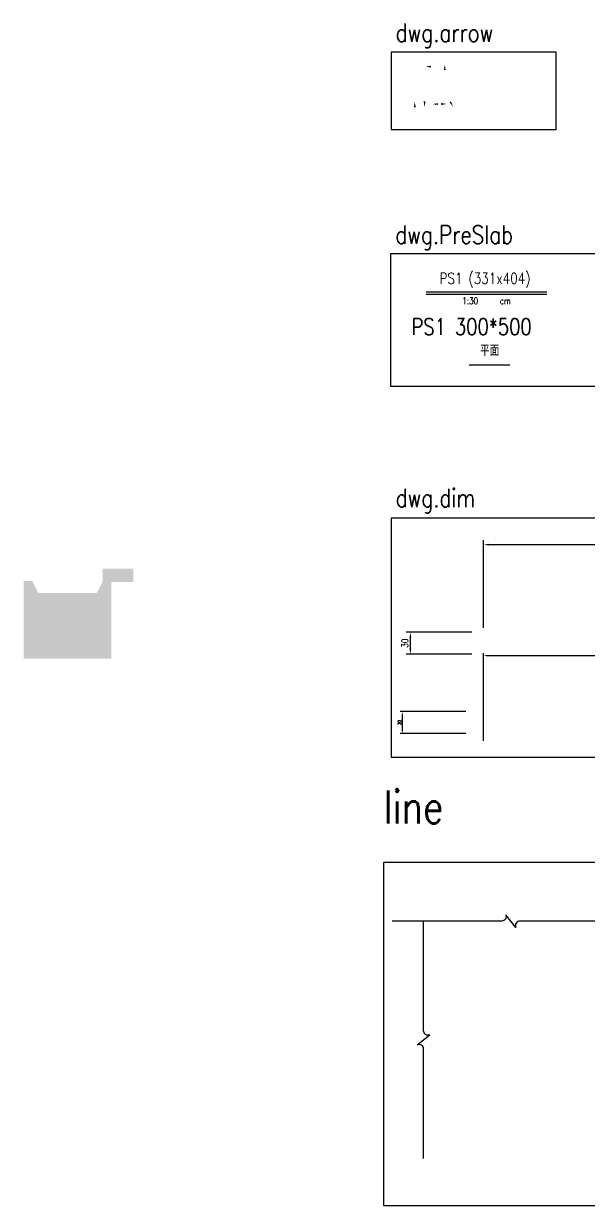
# Model space of a CAD drawing. Extents: x -4754 to 8167, y -19960 to 3841.
# Drawn here: x -4754 to -3982, y -1952 to -334 of the extents above; entities that cross this region are included whole.
import ezdxf
from ezdxf.enums import TextEntityAlignment as Align

# ---------------------------------------------------------------- set-up
doc = ezdxf.new("R2010")
doc.units = 0
doc.header["$LTSCALE"] = 3
doc.layers.get('0').update_dxf_attribs({"linetype": 'CONTINUOUS'})
doc.layers.add('HB_0', color=7, linetype='CONTINUOUS', transparency=0.5)
doc.layers.add('預鑄版_HATCH', color=253, linetype='CONTINUOUS', transparency=0.1)
doc.layers.add('HB_DIM', color=1, linetype='CONTINUOUS')
doc.layers.add('HB_TXT_CTEXT', color=2, linetype='CONTINUOUS')
doc.styles.get("Standard").update_dxf_attribs({"font": 'ROMANS.shx', "width": 0.8, "bigfont": 'chineset.shx'})
doc.dimstyles.new('30', dxfattribs={"dimscale": 3, "dimtxt": 3, "dimasz": 2.5, "dimexe": 2, "dimexo": 2, "dimgap": 1, "dimtad": 1, "dimdsep": 46, "dimtxsty": 'Standard', "dimcen": 0, "dimclrd": 256, "dimclre": 256, "dimclrt": 2, "dimadec": 0, "dimazin": 0, "dimtfac": 1, "dimtix": 1, "dimtmove": 2, "dimatfit": 3, "dimfxl": 1, "dimtolj": 1, "dimtzin": 0, "dimarcsym": 0})

# ---------------------------------------------------------------- blocks, each defined once
blk = doc.blocks.new('rebar_arrowL')
at = {"color": 1, "linetype": 'Continuous', "extrusion": (0, 0, -1)}
blk.add_solid([(-7.5, 1.3), (0, 0), (-7.5, -1.2)], dxfattribs=at)
blk = doc.blocks.new('rebar_arrowU')
at = {"color": 1, "linetype": 'Continuous'}
blk.add_solid([(-1.25, -7.5), (0, 0), (1.25, -7.5)], dxfattribs=at)
blk = doc.blocks.new('*D12')
at = {"layer": 'HB_DIM', "linetype": 'Continuous', "lineweight": -2, "transparency": 16777216}
for p, q in [((-4125.1, -1161.5), (-4125.1, -1041.5)), ((-4117.6, -1047.5), (-3798.6, -1047.5)), ((-3791.1, -1161.5), (-3791.1, -1041.5))]:
    blk.add_line(p, q, dxfattribs=at)
at = {"layer": 'HB_DIM', "linetype": 'Continuous', "transparency": 16777216}
for points in [[(-4117.6, -1046.3), (-4117.6, -1048.8), (-4125.1, -1047.5)], [(-3798.6, -1046.3), (-3798.6, -1048.8), (-3791.1, -1047.5)]]:
    blk.add_solid(points, dxfattribs=at)
at = {"layer": 'HB_DIM', "color": 2, "linetype": 'Continuous', "transparency": 16777216, "insert": (-3958.1, -1040), "char_height": 9, "attachment_point": 5}
blk.add_mtext('\\A1;334', dxfattribs=at)
blk = doc.blocks.new('*D13')
at = {"layer": 'HB_DIM', "linetype": 'Continuous', "lineweight": -2, "transparency": 16777216}
for p, q in [((-4141.2, -1167.5), (-4231.2, -1167.5)), ((-4225.2, -1190), (-4225.2, -1175)), ((-4141.2, -1197.5), (-4231.2, -1197.5))]:
    blk.add_line(p, q, dxfattribs=at)
at = {"layer": 'HB_DIM', "linetype": 'Continuous', "transparency": 16777216}
for points in [[(-4224, -1175), (-4226.5, -1175), (-4225.2, -1167.5)], [(-4224, -1190), (-4226.5, -1190), (-4225.2, -1197.5)]]:
    blk.add_solid(points, dxfattribs=at)
at = {"layer": 'HB_DIM', "color": 2, "linetype": 'Continuous', "transparency": 16777216, "insert": (-4232.7, -1182.5), "char_height": 9, "attachment_point": 5, "rotation": 90}
blk.add_mtext('\\A1;30', dxfattribs=at)
blk = doc.blocks.new('*D21')
at = {"layer": 'HB_DIM', "linetype": 'Continuous', "lineweight": -2, "transparency": 16777216}
for p, q in [((-4125.3, -1316.2), (-4125.3, -1196.2)), ((-3791.3, -1316.2), (-3791.3, -1196.2)), ((-4121.5, -1199.2), (-3795, -1199.2))]:
    blk.add_line(p, q, dxfattribs=at)
at = {"layer": 'HB_DIM', "linetype": 'Continuous', "transparency": 16777216}
for points in [[(-4121.5, -1198.6), (-4121.5, -1199.8), (-4125.3, -1199.2)], [(-3795, -1198.6), (-3795, -1199.8), (-3791.3, -1199.2)]]:
    blk.add_solid(points, dxfattribs=at)
at = {"layer": 'HB_DIM', "color": 2, "linetype": 'Continuous', "transparency": 16777216, "insert": (-3958.3, -1195.2), "char_height": 4.5, "attachment_point": 5}
blk.add_mtext('\\A1;334', dxfattribs=at)
blk = doc.blocks.new('*D22')
at = {"layer": 'HB_DIM', "linetype": 'Continuous', "lineweight": -2, "transparency": 16777216}
for p, q in [((-4149.2, -1276.1), (-4239.2, -1276.1)), ((-4236.2, -1302.4), (-4236.2, -1279.9)), ((-4149.2, -1306.1), (-4239.2, -1306.1))]:
    blk.add_line(p, q, dxfattribs=at)
at = {"layer": 'HB_DIM', "linetype": 'Continuous', "transparency": 16777216}
for points in [[(-4235.6, -1279.9), (-4236.8, -1279.9), (-4236.2, -1276.1)], [(-4235.6, -1302.4), (-4236.8, -1302.4), (-4236.2, -1306.1)]]:
    blk.add_solid(points, dxfattribs=at)
at = {"layer": 'HB_DIM', "color": 2, "linetype": 'Continuous', "transparency": 16777216, "insert": (-4240, -1291.1), "char_height": 4.5, "attachment_point": 5, "rotation": 90}
blk.add_mtext('\\A1;30', dxfattribs=at)
blk = doc.blocks.new('rebar_arrowD')
at = {"color": 1, "linetype": 'Continuous'}
blk.add_solid([(-1.25, -7.5), (0, 0), (1.25, -7.5)], dxfattribs=at)
blk = doc.blocks.new('rebar_arrowR')
at = {"color": 1, "linetype": 'Continuous', "extrusion": (0, 0, -1)}
blk.add_solid([(-7.5, 1.3), (0, 0), (-7.5, -1.2)], dxfattribs=at)
blk = doc.blocks.new('slab_topview')
at = {"color": 4, "linetype": 'Continuous'}
blk.add_line((-27.8, 0), (27.8, 0), dxfattribs=at)
at = {"color": 4, "linetype": 'Continuous', "width": 0.8}
blk.add_text('平面', height=15, rotation=360, dxfattribs=at).set_placement((0, 19.7), align=Align.MIDDLE)
blk = doc.blocks.new('slab_title_s')
at = {"color": 3, "linetype": 'Continuous'}
blk.add_line((-82.5, 0), (82.5, 0), dxfattribs=at)
at = {"color": 1, "linetype": 'Continuous'}
blk.add_line((-82.5, -3), (82.5, -3), dxfattribs=at)
at = {"color": 3, "linetype": 'Continuous', "width": 0.8}
blk.add_attdef('PS1', text='', height=15, dxfattribs=at).set_placement((-2.1, 17.6), align=Align.MIDDLE)
at = {"color": 0, "linetype": 'Continuous', "width": 0.8}
for tag, p in [('1:30', (-22.4, -12)), ('CM', (25.7, -12.1))]:
    blk.add_attdef(tag, text='', height=9, dxfattribs=at).set_placement(p, align=Align.MIDDLE)
blk = doc.blocks.new('m_Arrow_L_rebar')
at = {"color": 1, "linetype": 'Continuous', "extrusion": (0, 0, -1)}
blk.add_solid([(-7.5, 1.3), (0, 0), (-7.5, -1.2)], dxfattribs=at)
blk = doc.blocks.new('m_Arrow_U_rebar')
at = {"color": 1, "linetype": 'Continuous'}
blk.add_solid([(-1.25, -7.5), (0, 0), (1.25, -7.5)], dxfattribs=at)
blk = doc.blocks.new('CutLine_H')
at = {"color": 1, "linetype": 'Continuous'}
blk.add_lwpolyline([(162.5, 0), (12.5, 0, 0.529473), (6.7, -8.6), (-6.7, 8.6, -0.532815), (-12.5, 0), (-162.5, 0)], format="xyb", dxfattribs=at)
blk = doc.blocks.new('CutLine_V')
at = {"color": 1, "linetype": 'Continuous'}
blk.add_lwpolyline([(0, -162.5), (0, -12.5, 0.529473), (-8.6, -6.7), (8.6, 6.7, -0.532815), (0, 12.5), (0, 162.5)], format="xyb", dxfattribs=at)

msp = doc.modelspace()

# ---------------------------------------------------------------- hatches: boundary and pattern name
at = {"layer": 'HB_0'}
h = msp.add_hatch(color=253, dxfattribs=at)
h.dxf.hatch_style = 1
h.paths.add_polyline_path([(-4754.209, -1203.485), (-4754.209, -1097.485), (-4742.209, -1097.485), (-4734.209, -1113.485), (-4654.209, -1113.485), (-4646.209, -1098.485), (-4634.209, -1098.485), (-4634.209, -1203.485)])
at = {"layer": '預鑄版_HATCH', "linetype": 'Continuous'}
h = msp.add_hatch(color=256, dxfattribs=at)
h.dxf.hatch_style = 2
h.paths.add_polyline_path([(-4604.209, -1098.485), (-4604.135, -1080.485), (-4646.209, -1080.485), (-4646.209, -1098.485)])

# ---------------------------------------------------------------- linework, layer by layer
at = {"linetype": 'Continuous'}
for points in [[(-4251.563, -373.159), (-4251.563, -479.125), (-4025.992, -479.125), (-4025.992, -373.159)], [(-4251.563, -1011.432), (-4251.563, -1338.436), (-2943.335, -1338.436), (-2943.335, -1011.432)], [(-4261.907, -1482.91), (-4261.907, -1952.322), (-2950.767, -1952.322), (-2950.767, -1482.91)]]:
    msp.add_lwpolyline(points, close=True, dxfattribs=at)
at = {"color": 0, "linetype": 'Continuous'}
msp.add_lwpolyline([(-4252.437, -649.075), (-4252.437, -830.364), (-3667.419, -830.364), (-3667.419, -649.075)], close=True, dxfattribs=at)
at = {"layer": 'HB_TXT_CTEXT', "color": 1, "linetype": 'Continuous'}
msp.add_lwpolyline([(-4160.562, -457.462, 0, 1.25, 0), (-4158.73, -454.191, 0, 0, 0), (-4148.041, -435.106, 0, 0, 0), (-4144.291, -435.106, 0, 0, 0)], format="xyseb", dxfattribs=at)

# ---------------------------------------------------------------- block references
at = {"linetype": 'Continuous'}
for name, p in [('m_Arrow_L_rebar', (-4204.445, -392.914)), ('m_Arrow_U_rebar', (-4178.146, -390.148)), ('rebar_arrowU', (-4219.176, -440.881)), ('rebar_arrowL', (-4194.899, -444.161)), ('CutLine_H', (-4087.835, -1563.03)), ('CutLine_V', (-4207.193, -1725.654))]:
    msp.add_blockref(name, p, dxfattribs=at)
for name, p, rotation in [('rebar_arrowD', (-4205.817, -448.085), 180), ('rebar_arrowR', (-4175.622, -443.991), 180), ('rebar_arrowD', (-4166.935, -447.568), 209.9999999999997)]:
    msp.add_blockref(name, p, dxfattribs=dict(at, rotation=rotation))
at = {"color": 0, "linetype": 'Continuous'}
msp.add_blockref('slab_title_s', (-4121.006, -701.495), dxfattribs=at).add_auto_attribs({'PS1': 'PS1 (331x404)', '1:30': '1:30', 'CM': 'cm'})
msp.add_blockref('slab_topview', (-4116.788, -801.201), dxfattribs=at)

# ---------------------------------------------------------------- texts
at = {"linetype": 'Continuous', "width": 0.8}
msp.add_text('PS1 300*500', height=22.5022, dxfattribs=at).set_placement((-4223.636, -760.19))
at = {"color": 0, "linetype": 'Continuous', "char_height": 25, "width": 191.4764, "attachment_point": 1}
for s, insert in [('{dwg.arrow}', (-4245.415, -333.977)), ('{dwg.PreSlab}', (-4245.867, -610.544)), ('{dwg.dim}', (-4245.415, -971.078))]:
    msp.add_mtext(s, dxfattribs=dict(at, insert=insert))
at = {"linetype": 'Continuous', "insert": (-4261.907, -1384.194), "char_height": 45, "width": 231.61621, "attachment_point": 1}
msp.add_mtext('line', dxfattribs=at)

# ---------------------------------------------------------------- dimensions: what is measured, and where the dimension line sits
at = {"layer": 'HB_DIM', "linetype": 'Continuous'}
for base, p1, p2, angle, override, picture, middle in [((-3791.139, -1047.508), (-4125.139, -1167.508), (-3791.139, -1167.508), 0, {"dimpost": '<>'}, '*D12', (-3958.139, -1040.008)), ((-4225.204, -1167.508), (-4135.204, -1197.508), (-4135.204, -1167.508), 90, {"dimtad": 4, "dimpost": '<>'}, '*D13', (-4232.704, -1182.508)), ((-4236.213, -1276.109), (-4146.213, -1306.109), (-4146.213, -1276.109), 90, {"dimscale": 1.5, "dimtad": 4, "dimpost": '<>'}, '*D22', (-4239.963, -1291.109))]:
    dim = msp.add_linear_dim(base=base, p1=p1, p2=p2, angle=angle, dimstyle='30', override=override, dxfattribs=at)
    dim.commit()
    dim.dimension.update_dxf_attribs({"geometry": picture, "text_midpoint": middle})
dim = msp.add_linear_dim(base=(-3791.267, -1199.214), p1=(-4125.267, -1319.214), p2=(-3791.267, -1319.214), angle=0, dimstyle='30', override={"dimscale": 1.5, "dimpost": '<>'}, dxfattribs=at)
dim.commit()
dim.dimension.update_dxf_attribs({"geometry": '*D21', "text_midpoint": (-3958.267, -1195.214), "dimtype": 160})

doc.saveas('drawing.dxf')
